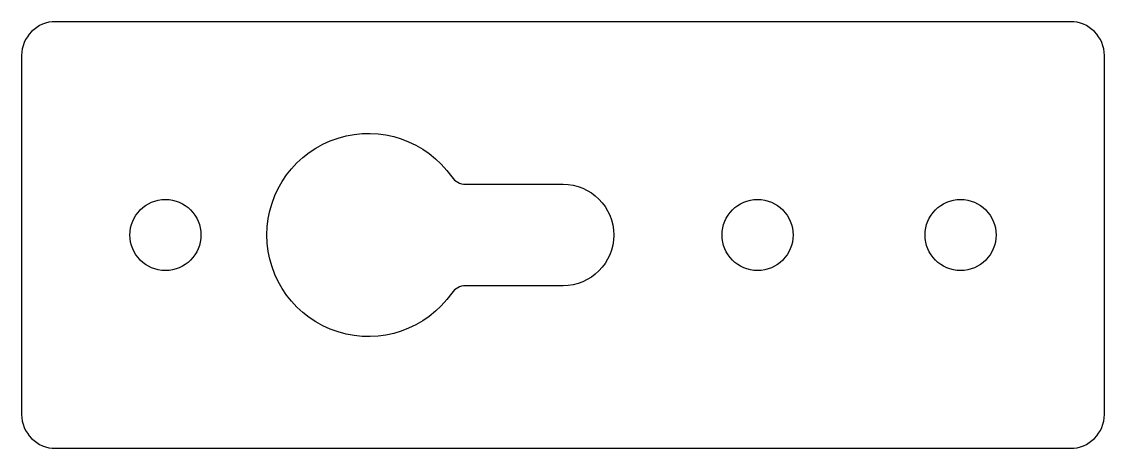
# Model space of a CAD drawing. Header units: millimetres. Extents: x -16 to 16, y -6.3 to 6.3.
import ezdxf

# ---------------------------------------------------------------- set-up
doc = ezdxf.new("R2010")
doc.units = ezdxf.units.MM
doc.layers.get('0').update_dxf_attribs({"linetype": 'CONTINUOUS'})

msp = doc.modelspace()

# ---------------------------------------------------------------- linework, layer by layer
for points in [[(15, -6.3, 0.414214), (16, -5.3), (16, 5.3, 0.414214), (15, 6.3), (-15, 6.3, 0.414214), (-16, 5.3), (-16, -5.3, 0.414214), (-15, -6.3)], [(-3.288, 1.714, 0.245393), (-2.878, 1.5), (0, 1.5, -1), (0, -1.5), (-2.878, -1.5, 0.245393), (-3.288, -1.714, -3.186141)]]:
    msp.add_lwpolyline(points, format="xyb", close=True)
for centre in [(-11.75, 0), (5.75, 0), (11.75, 0)]:
    msp.add_circle(centre, 1.05)

doc.saveas('drawing.dxf')
